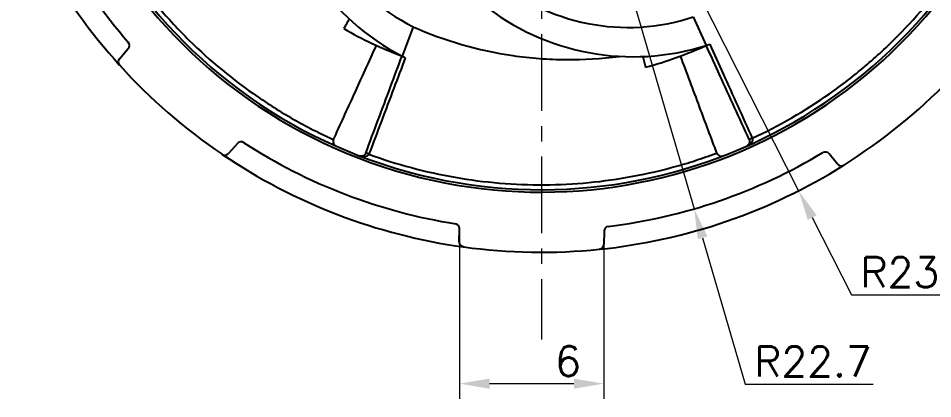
# Model space of a CAD drawing. Header units: millimetres. Extents: x 2517 to 6633, y 792 to 3241.
# Drawn here: x 3337.18 to 3375.13, y 945.44 to 961.23 of the extents above; entities that cross this region are included whole.
import ezdxf

# ---------------------------------------------------------------- set-up
doc = ezdxf.new("R2010")
doc.units = ezdxf.units.MM
doc.linetypes.add('CENTER', pattern=[50.8, 31.75, -6.35, 6.35, -6.35])
for name, color, linetype, lineweight in [('中心线', 1, 'CENTER', 9), ('实线', 7, 'Continuous', 25), ('尺寸标注', 2, 'Continuous', 9)]:
    doc.layers.add(name, color=color, linetype=linetype, lineweight=lineweight)
doc.styles.add('st', font='txt.shx')
doc.dimstyles.new('st', dxfattribs={"dimscale": 0.5, "dimtxt": 2.5, "dimasz": 2.5, "dimexe": 1.25, "dimexo": 0, "dimtad": 1, "dimtoh": 1, "dimdsep": 46, "dimtxsty": 'st', "dimcen": 0, "dimclrd": 256, "dimclre": 256, "dimclrt": 3, "dimadec": 3, "dimazin": 2, "dimtfac": 1, "dimtmove": 0, "dimatfit": 1, "dimfxl": 0, "dimlwd": -1, "dimlwe": -1, "dimarcsym": 0})

# ---------------------------------------------------------------- blocks, each defined once
blk = doc.blocks.new('*D304')
at = {"layer": 'Defpoints', "color": 0, "ltscale": 0.1, "transparency": 16777216}
for p in [(3358.889, 1001.207), (3365.061, 999.872), (3367.979, 998.8), (3358.889, 975.118), (3358.889, 947.894)]:
    blk.add_point(p, dxfattribs=at)
at = {"layer": '尺寸标注', "ltscale": 0.1, "transparency": 16777216}
blk.add_line((3367.979, 998.8), (3368.255, 999.518), dxfattribs=at)
blk.add_arc((3358.889, 975.118), 25.512, 71.8076, 87.1924, dxfattribs=at)
for points in [[(3360.133, 1000.391), (3360.143, 1000.807), (3358.889, 1000.629)], [(3366.924, 999.55), (3366.784, 999.158), (3368.031, 998.935)]]:
    blk.add_solid(points, dxfattribs=at)
at = {"layer": '尺寸标注', "color": 3, "ltscale": 0.1, "transparency": 16777216, "insert": (3363.423, 1001.175), "char_height": 1.25, "attachment_point": 5, "rotation": 350.1286, "style": 'st'}
blk.add_mtext('21°', dxfattribs=at)
blk = doc.blocks.new('*D342')
at = {"layer": 'Defpoints', "color": 0, "ltscale": 0.1, "transparency": 16777216}
for p in [(3355.489, 952.22), (3361.488, 952.115), (3361.488, 946.062)]:
    blk.add_point(p, dxfattribs=at)
at = {"layer": '尺寸标注', "ltscale": 0.1, "transparency": 16777216}
for p, q in [((3355.489, 952.22), (3355.489, 945.437)), ((3361.488, 952.115), (3361.488, 945.437)), ((3356.739, 946.062), (3360.238, 946.062))]:
    blk.add_line(p, q, dxfattribs=at)
for points in [[(3356.739, 946.27), (3356.739, 945.853), (3355.489, 946.062)], [(3360.238, 946.27), (3360.238, 945.853), (3361.488, 946.062)]]:
    blk.add_solid(points, dxfattribs=at)
at = {"layer": '尺寸标注', "color": 3, "ltscale": 0.1, "transparency": 16777216, "insert": (3359.995, 946.999), "char_height": 1.25, "attachment_point": 5, "style": 'st'}
blk.add_mtext('6', dxfattribs=at)
blk = doc.blocks.new('*D343')
at = {"layer": 'Defpoints', "color": 0, "ltscale": 0.1, "transparency": 16777216}
for p in [(3358.889, 975.118), (3369.565, 954.07)]:
    blk.add_point(p, dxfattribs=at)
at = {"layer": '尺寸标注', "ltscale": 0.1, "transparency": 16777216}
for p, q in [((3358.889, 975.118), (3369.565, 954.07)), ((3370.13, 952.955), (3371.757, 949.749)), ((3371.757, 949.749), (3377.069, 949.749))]:
    blk.add_line(p, q, dxfattribs=at)
blk.add_solid([(3370.316, 953.05), (3369.944, 952.861), (3369.565, 954.07)], dxfattribs=at)
at = {"layer": '尺寸标注', "color": 3, "ltscale": 0.1, "transparency": 16777216, "insert": (3374.569, 950.686), "char_height": 1.25, "attachment_point": 5, "style": 'st'}
blk.add_mtext('R23.6', dxfattribs=at)
blk = doc.blocks.new('*D344')
at = {"layer": 'Defpoints', "color": 0, "ltscale": 0.1, "transparency": 16777216}
for p in [(3358.889, 975.118), (3365.231, 953.321)]:
    blk.add_point(p, dxfattribs=at)
at = {"layer": '尺寸标注', "ltscale": 0.1, "transparency": 16777216}
for p, q in [((3358.889, 975.118), (3365.231, 953.321)), ((3365.58, 952.121), (3367.349, 946.041)), ((3367.349, 946.041), (3372.661, 946.041))]:
    blk.add_line(p, q, dxfattribs=at)
blk.add_solid([(3365.78, 952.179), (3365.38, 952.063), (3365.231, 953.321)], dxfattribs=at)
at = {"layer": '尺寸标注', "color": 3, "ltscale": 0.1, "transparency": 16777216, "insert": (3370.161, 946.979), "char_height": 1.25, "attachment_point": 5, "style": 'st'}
blk.add_mtext('R22.7', dxfattribs=at)
blk = doc.blocks.new('*D447')
at = {"layer": 'Defpoints', "color": 0, "ltscale": 0.1, "transparency": 16777216}
for p in [(3348.61, 982.995), (3369.168, 967.24)]:
    blk.add_point(p, dxfattribs=at)
at = {"layer": '尺寸标注', "ltscale": 0.1, "transparency": 16777216}
for p, q in [((3347.618, 983.755), (3346.626, 984.515)), ((3348.61, 982.995), (3369.168, 967.24)), ((3370.16, 966.48), (3379.494, 959.327)), ((3379.494, 959.327), (3386.81, 959.327))]:
    blk.add_line(p, q, dxfattribs=at)
for points in [[(3347.744, 983.92), (3347.491, 983.59), (3348.61, 982.995)], [(3370.286, 966.646), (3370.033, 966.315), (3369.168, 967.24)]]:
    blk.add_solid(points, dxfattribs=at)
at = {"layer": '尺寸标注', "color": 3, "ltscale": 0.1, "transparency": 16777216, "insert": (3383.308, 960.675), "char_height": 1.25, "attachment_point": 5, "style": 'st'}
blk.add_mtext('%%c26{}{\\H0.71x;\\C3;\\S+0.03^  0;}', dxfattribs=at)

msp = doc.modelspace()

# ---------------------------------------------------------------- linework, layer by layer
at = {"layer": '中心线', "ltscale": 0.1}
msp.add_line((3358.8888, 1001.2065), (3358.8888, 947.8935), dxfattribs=at)
at = {"layer": '实线'}
for p, q in [((3365.1921, 961.2861), (3365.7312, 960.1032)), ((3353.5656, 960.8801), (3353.1103, 959.6624)), ((3341.3831, 959.5524), (3341.7483, 959.9724)), ((3346.2765, 956.0361), (3345.9114, 955.616)), ((3371.1776, 955.175), (3370.8274, 955.6075)), ((3355.4838, 951.9416), (3355.4935, 952.498)), ((3361.4926, 952.3933), (3361.4828, 951.8368))]:
    msp.add_line(p, q, dxfattribs=at)
at = {"layer": '实线', "flags": 128}
for points in [[(3350.2635, 956.1912), (3350.2635, 956.1912)], [(3366.1727, 955.6356), (3366.1727, 955.6356)]]:
    msp.add_lwpolyline(points, dxfattribs=at)
at = {"layer": '实线'}
for centre, radius, start, end in [((3358.8888, 975.1175), 21.1, 71.98834, 66.01166), ((3358.8888, 975.1175), 21, 71.98834, 66.01166), ((3358.8888, 975.1175), 23.6, 195.87237, 222.12763), ((3358.8888, 975.1175), 22.7, 197.03269, 220.96731), ((3357.427, 968.5645), 8.6, 182.37989, 243.32049), ((3357.7053, 968.5442), 10, 186.16078, 242.64538), ((3362.4888, 969.4502), 8.6, 229.19934, 288.32049), ((3362.6999, 969.6327), 10, 231.16078, 287.64538), ((3358.8888, 975.1175), 16.5, 240.19016, 249.5), ((3341.5973, 960.1036), 0.2, 319, 40.96731), ((3358.8888, 975.1175), 16.5, 285.19016, 294.5), ((3341.5341, 959.4212), 0.2, 139, 222.12763), ((3358.8888, 975.1175), 23.6, 222.15701, 235.84299), ((3358.8888, 975.1175), 23.6, 302.15701, 315.84299), ((3374.3991, 941.3139), 16.3933, 114.34106, 114.83442), ((3372.9568, 944.4358), 12.954, 114.22006, 114.84442), ((3346.4275, 955.9049), 0.2, 57.03269, 139), ((3358.8888, 975.1175), 22.7, 237.03269, 260.96731), ((3350.4455, 956.1083), 0.2, 155.5, 246.05093), ((3345.7605, 955.7472), 0.2, 235.87237, 319), ((3358.8888, 975.1175), 23.6, 235.87237, 262.12763), ((3347.1641, 943.536), 12.8885, 69.21868, 69.8462), ((3346.0409, 940.4825), 16.1423, 69.33696, 69.838), ((3358.8888, 975.1175), 22.7, 277.03269, 300.96731), ((3366.3601, 955.7057), 0.2, 200.5, 291.05093), ((3370.6719, 955.4817), 0.2, 39, 120.96731), ((3358.8888, 975.1175), 23.6, 275.87237, 302.12763), ((3371.333, 955.3009), 0.2, 219, 302.12763), ((3355.2935, 952.5015), 0.2, 359, 80.96731), ((3361.6925, 952.3898), 0.2, 97.03269, 179), ((3355.6837, 951.9381), 0.2, 179, 262.12763), ((3358.8888, 975.1175), 23.6, 262.15701, 275.84299), ((3361.2829, 951.8403), 0.2, 275.87237, 359)]:
    msp.add_arc(centre, radius, start, end, dxfattribs=at)
for points, knots in [([(3367.6425, 956.2496), (3368.7549, 956.7657), (3369.8283, 957.3835), (3371.354, 958.4556), (3371.848, 958.8371), (3372.7938, 959.6372), (3373.2472, 960.057), (3374.5477, 961.373), (3375.3352, 962.3254), (3376.3876, 963.8591), (3376.7167, 964.388), (3377.1709, 965.1964), (3377.3161, 965.4688), (3377.5244, 965.8814), (3377.5923, 966.0197), (3377.6916, 966.2278), (3377.7243, 966.2973), (3377.7647, 966.3844), (3377.7729, 966.4022), (3377.7874, 966.4336), (3377.7938, 966.4474), (3377.8091, 966.4807), (3377.8147, 966.4925), (3377.8151, 966.4923)], [0, 0, 0, 0, 0.25, 0.25, 0.375, 0.375, 0.5, 0.5, 0.75, 0.75, 0.875, 0.875, 0.9375, 0.9375, 0.96875, 0.96875, 0.984375, 0.984375, 0.9882813, 0.9882813, 0.9921875, 0.9921875, 1, 1, 1, 1]), ([(3340.0208, 966.3638), (3340.5369, 965.2514), (3341.1547, 964.178), (3342.2268, 962.6523), (3342.6083, 962.1582), (3343.4084, 961.2125), (3343.8283, 960.7591), (3345.1442, 959.4586), (3346.0966, 958.6711), (3347.6303, 957.6187), (3348.1592, 957.2896), (3348.9676, 956.8353), (3349.24, 956.6902), (3349.6527, 956.4819), (3349.7909, 956.414), (3349.999, 956.3147), (3350.0686, 956.282), (3350.1556, 956.2416), (3350.1734, 956.2333), (3350.2049, 956.2188), (3350.2187, 956.2125), (3350.252, 956.1972), (3350.2637, 956.1916), (3350.2635, 956.1912)], [0, 0, 0, 0, 0.25, 0.25, 0.375, 0.375, 0.5, 0.5, 0.75, 0.75, 0.875, 0.875, 0.9375, 0.9375, 0.96875, 0.96875, 0.984375, 0.984375, 0.9882812, 0.9882812, 0.9921875, 0.9921875, 1, 1, 1, 1]), ([(3353.5656, 960.8801), (3354.8659, 960.3039), (3356.2601, 959.8946), (3358.0747, 959.6284), (3358.4422, 959.5874), (3359.1777, 959.5311), (3359.5458, 959.5158), (3360.6493, 959.508), (3361.3839, 959.5537), (3362.1127, 959.6499)], [0, 0, 0, 0, 0.5, 0.5, 0.625, 0.625, 0.75, 0.75, 1, 1, 1, 1]), ([(3350.2635, 956.1912), (3350.5468, 956.8127), (3350.83, 957.4342), (3351.1132, 958.0556), (3351.4242, 958.7382), (3351.7353, 959.4207), (3352.0463, 960.1032)], [0.0002009624, 0.0002009624, 0.0002009624, 0.0002009624, 0.0022498948, 0.0022498948, 0.0022498948, 0.0045000334, 0.0045000334, 0.0045000334, 0.0045000334]), ([(3367.514, 956.1912), (3367.1085, 957.0809), (3366.703, 957.9706), (3366.2976, 958.8604), (3366.1088, 959.2746), (3365.92, 959.6889), (3365.7312, 960.1032)], [0, 0, 0, 0, 0.0029332693, 0.0029332693, 0.0029332693, 0.0042990612, 0.0042990612, 0.0042990612, 0.0042990612]), ([(3365.8739, 960.1498), (3366.0595, 959.7403), (3366.245, 959.3308), (3366.4307, 958.9214), (3366.8344, 958.0308), (3367.2383, 957.1403), (3367.6423, 956.2499)], [0, 0, 0, 0, 0.0013486886, 0.0013486886, 0.0013486886, 0.0042820691, 0.0042820691, 0.0042820691, 0.0042820691]), ([(3351.6048, 955.6356), (3351.9472, 956.5515), (3352.2896, 957.4673), (3352.632, 958.3831), (3352.7915, 958.8096), (3352.9509, 959.236), (3353.1103, 959.6624)], [0, 0, 0, 0, 0.0029332693, 0.0029332693, 0.0029332693, 0.0042990612, 0.0042990612, 0.0042990612, 0.0042990612]), ([(3366.1727, 955.6356), (3365.9336, 956.2754), (3365.6944, 956.9151), (3365.4552, 957.5548), (3365.1925, 958.2574), (3364.9298, 958.9599), (3364.6672, 959.6624)], [0.0002009624, 0.0002009624, 0.0002009624, 0.0002009624, 0.0022498948, 0.0022498948, 0.0022498948, 0.0045000334, 0.0045000334, 0.0045000334, 0.0045000334]), ([(3353.2442, 959.5945), (3353.0858, 959.1737), (3352.9275, 958.7529), (3352.7693, 958.3322), (3352.425, 957.417), (3352.081, 956.5017), (3351.7371, 955.5864)], [0, 0, 0, 0, 0.0013486886, 0.0013486886, 0.0013486886, 0.0042820691, 0.0042820691, 0.0042820691, 0.0042820691]), ([(3367.6425, 956.2496), (3367.6526, 956.2269), (3367.6545, 956.2026), (3367.6498, 956.1605), (3367.6436, 956.1416), (3367.6206, 956.0902), (3367.5991, 956.062), (3367.5288, 955.988), (3367.4733, 955.9522), (3367.4132, 955.9255)], [0, 0, 0, 0, 0.125, 0.125, 0.25, 0.25, 0.5, 0.5, 1, 1, 1, 1]), ([(3367.5141, 956.191), (3367.5243, 956.1684), (3367.5294, 956.1455), (3367.5329, 956.1071), (3367.5318, 956.0905), (3367.5245, 956.0465), (3367.5146, 956.0237), (3367.4796, 955.966), (3367.4485, 955.9412), (3367.4132, 955.9255)], [0, 0, 0, 0, 0.125, 0.125, 0.25, 0.25, 0.5, 0.5, 1, 1, 1, 1]), ([(3351.6047, 955.6354), (3351.596, 955.6122), (3351.5834, 955.5924), (3351.5587, 955.5628), (3351.5462, 955.5519), (3351.5099, 955.5258), (3351.4868, 955.5168), (3351.4212, 955.5007), (3351.3817, 955.5051), (3351.3456, 955.519)], [0, 0, 0, 0, 0.125, 0.125, 0.25, 0.25, 0.5, 0.5, 1, 1, 1, 1]), ([(3351.7369, 955.586), (3351.7281, 955.5629), (3351.7122, 955.5443), (3351.6791, 955.5179), (3351.6614, 955.5089), (3351.6087, 955.4888), (3351.5737, 955.4841), (3351.4716, 955.4815), (3351.407, 955.4954), (3351.3456, 955.519)], [0, 0, 0, 0, 0.125, 0.125, 0.25, 0.25, 0.5, 0.5, 1, 1, 1, 1]), ([(3351.7369, 955.586), (3352.8884, 955.1644), (3354.0843, 954.8423), (3355.9212, 954.5215), (3356.5403, 954.4419), (3357.7749, 954.339), (3358.3923, 954.3152), (3360.2424, 954.3261), (3361.4728, 954.4427), (3363.3014, 954.7831), (3363.908, 954.9244), (3364.8009, 955.1748), (3365.0962, 955.2647), (3365.5353, 955.4092), (3365.681, 955.459), (3365.8984, 955.5359), (3365.9707, 955.562), (3366.0608, 955.595), (3366.0792, 955.6017), (3366.1117, 955.6137), (3366.1259, 955.619), (3366.1603, 955.6317), (3366.1726, 955.6361), (3366.1727, 955.6356)], [0, 0, 0, 0, 0.25, 0.25, 0.375, 0.375, 0.5, 0.5, 0.75, 0.75, 0.875, 0.875, 0.9375, 0.9375, 0.96875, 0.96875, 0.984375, 0.984375, 0.9882812, 0.9882812, 0.9921875, 0.9921875, 1, 1, 1, 1])]:
    msp.add_open_spline(points, degree=3, knots=knots, dxfattribs=at)
for points in [[(3350.9209, 961.1977), (3350.8427, 961.0654), (3350.7645, 960.9331), (3350.6862, 960.8008)], [(3365.7312, 960.1032), (3365.7788, 960.1183), (3365.8264, 960.1339), (3365.8739, 960.1498)], [(3353.1103, 959.6624), (3353.1547, 959.6395), (3353.1994, 959.6168), (3353.2442, 959.5945)], [(3363.0974, 959.6406), (3363.1357, 959.4917), (3363.174, 959.3429), (3363.2121, 959.194)], [(3341.3939, 959.278), (3341.3912, 959.281), (3341.3885, 959.284), (3341.3858, 959.287)], [(3367.6423, 956.2499), (3367.6424, 956.2498), (3367.6425, 956.2497), (3367.6425, 956.2496)], [(3367.5141, 956.191), (3367.5141, 956.191), (3367.514, 956.1911), (3367.514, 956.1912)], [(3345.6483, 955.5817), (3345.6449, 955.5839), (3345.6416, 955.5862), (3345.6382, 955.5885)], [(3351.6047, 955.6354), (3351.6047, 955.6355), (3351.6047, 955.6356), (3351.6048, 955.6356)], [(3351.7371, 955.5864), (3351.737, 955.5863), (3351.737, 955.5862), (3351.7369, 955.586)], [(3371.4497, 955.1379), (3371.4462, 955.1358), (3371.4428, 955.1336), (3371.4394, 955.1315)], [(3355.6683, 951.7383), (3355.6643, 951.7388), (3355.6603, 951.7394), (3355.6563, 951.7399)], [(3361.3033, 951.6414), (3361.2993, 951.641), (3361.2953, 951.6406), (3361.2913, 951.6401)]]:
    msp.add_open_spline(points, degree=3, dxfattribs=at)

# ---------------------------------------------------------------- dimensions: what is measured, and where the dimension line sits
at = {"layer": '尺寸标注', "ltscale": 0.1}
dim = msp.add_angular_dim_2l(base=(3365.0606, 999.8716), line1=((3358.8888, 1001.2065), (3358.8888, 947.8935)), line2=((3358.8888, 975.1175), (3367.9794, 998.7996)), dimstyle='st', dxfattribs=at)
dim.commit()
dim.dimension.update_dxf_attribs({"geometry": '*D304', "text_midpoint": (3363.2625, 1000.2517), "dimtype": 162})
dim = msp.add_diameter_dim_2p(p1=(3348.6099, 982.9946), p2=(3369.1676, 967.2405), text='%%c26{}{\\H0.71x;\\C3;\\S+0.03^  0;}', dimstyle='st', override={"dimtp": 0.03, "dimtm": 0, "dimtdec": 2, "dimtzin": 8}, dxfattribs=at)
dim.commit()
dim.dimension.update_dxf_attribs({"geometry": '*D447', "text_midpoint": (3383.3082, 959.3273), "dimtype": 163})
for mpoint, picture, middle in [((3369.5645, 954.0702), '*D343', (3374.5691, 949.7486)), ((3365.2306, 953.3214), '*D344', (3370.1614, 946.0411))]:
    dim = msp.add_radius_dim(center=(3358.8888, 975.1175), mpoint=mpoint, dimstyle='st', override={"dimtol": 0, "dimlim": 0, "dimtp": 0, "dimtm": 0, "dimtfac": 1, "dimtdec": 1, "dimtolj": 0, "dimtzin": 8}, dxfattribs=at)
    dim.commit()
    dim.dimension.update_dxf_attribs({"geometry": picture, "text_midpoint": middle, "dimtype": 164})
dim = msp.add_linear_dim(base=(3361.4877, 946.0616), p1=(3355.4886, 952.2198), p2=(3361.4877, 952.1151), dimstyle='st', override={"dimtol": 0, "dimlim": 0, "dimtp": 0, "dimtm": 0, "dimtfac": 1, "dimtdec": 1, "dimtolj": 0, "dimtzin": 8}, dxfattribs=at)
dim.commit()
dim.dimension.update_dxf_attribs({"geometry": '*D342', "text_midpoint": (3359.9953, 946.0616), "dimtype": 160})

doc.saveas('drawing.dxf')
